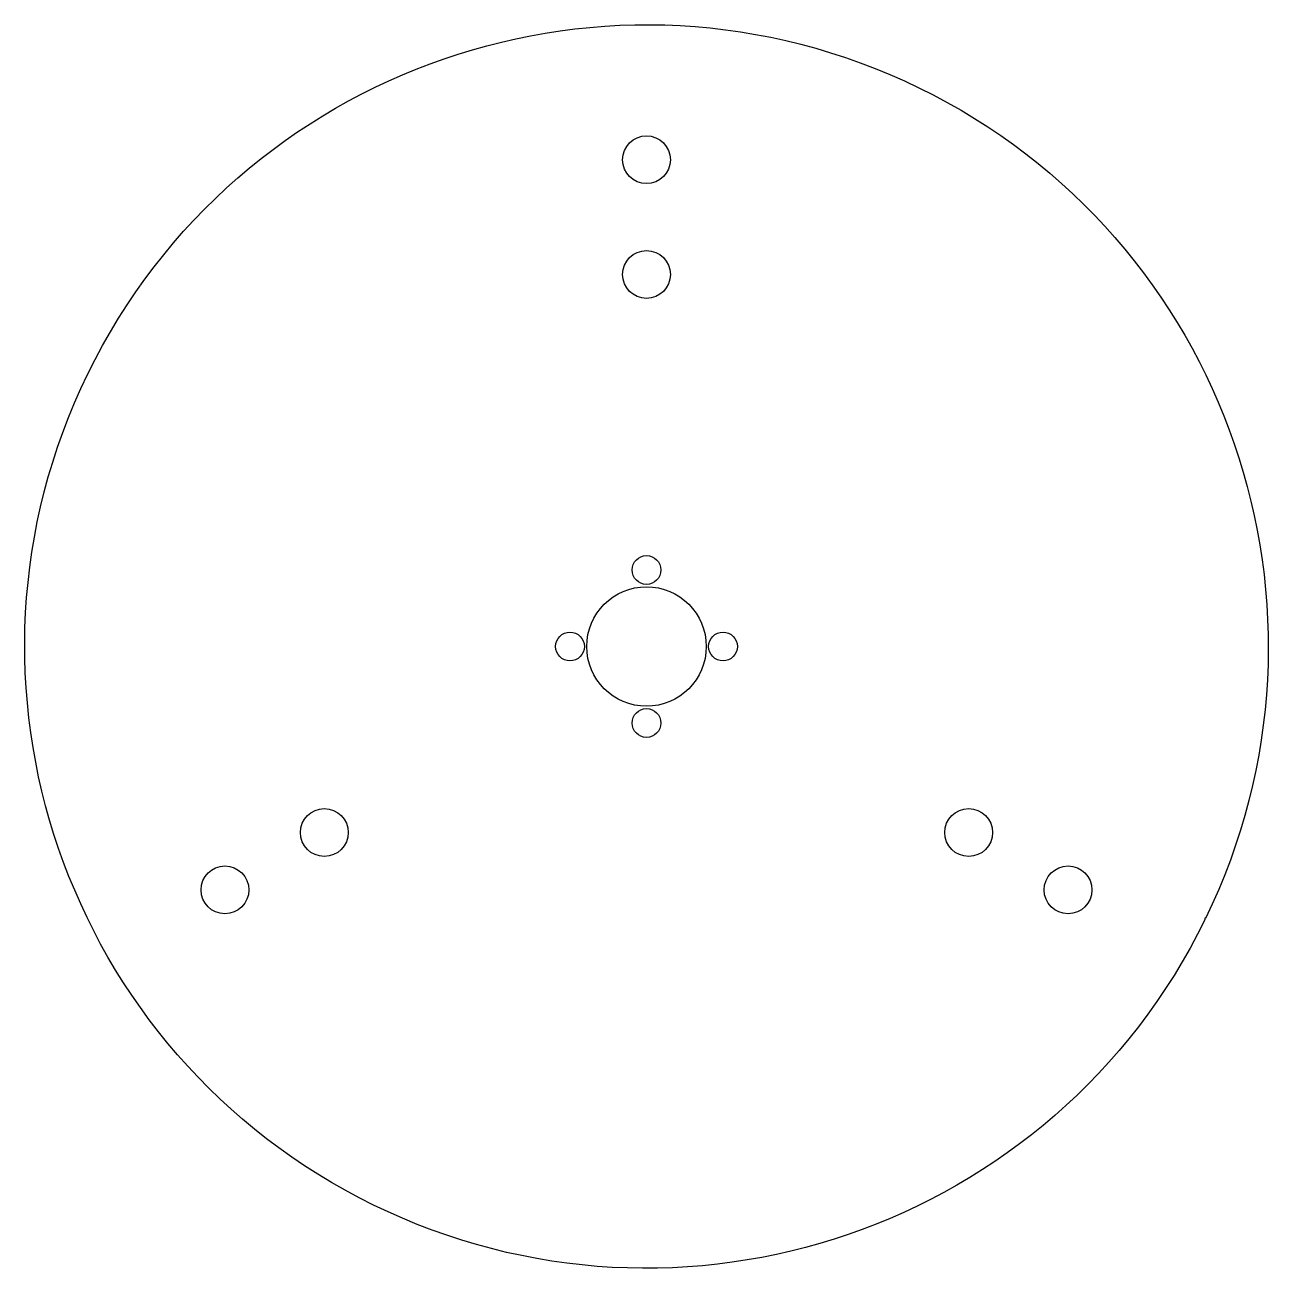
# Model space of a CAD drawing. Header units: millimetres. Extents: x 1765 to 1895, y 40 to 170.
import ezdxf

# ---------------------------------------------------------------- set-up
doc = ezdxf.new("R2010")
doc.units = ezdxf.units.MM
doc.layers.get('0').update_dxf_attribs({"linetype": 'CONTINUOUS'})

msp = doc.modelspace()

# ---------------------------------------------------------------- linework, layer by layer
msp.add_lwpolyline([(1888.420587087063, 76.69213137436175), (1888.3588647115491, 76.75385374987563), (1888.358864711552, 76.56566140572744, -1847.5381799738536)], format="xyb", close=True)
for centre, radius in [((1829.975219094606, 156.03749936681868), 2.5), ((1829.975219094606, 144.03749936681865), 2.5), ((1829.975219094606, 113.13749936681867), 1.5), ((1829.975219094606, 105.13749936681867), 6.25), ((1821.975219094606, 105.13749936681867), 1.5000000000000002), ((1837.975219094606, 105.13749936681867), 1.5000000000000002), ((1829.975219094606, 97.13749936681866), 1.5), ((1796.2868308873913, 85.68749936681868), 2.5), ((1863.6636073018208, 85.68749936681866), 2.5), ((1785.8945260419782, 79.68749936681868), 2.5), ((1874.0559121472338, 79.68749936681863), 2.5)]:
    msp.add_circle(centre, radius)

doc.saveas('drawing.dxf')
